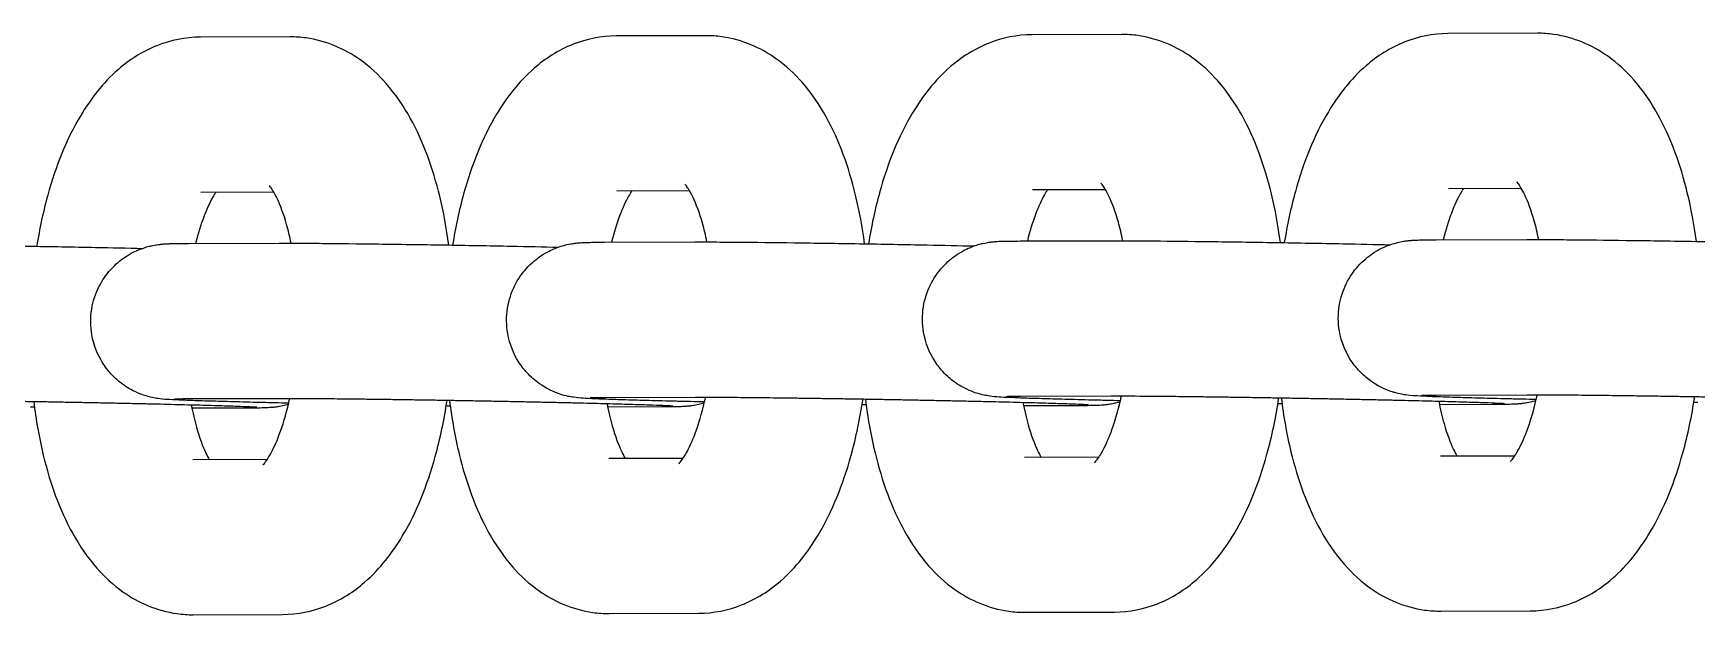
# Model space of a CAD drawing. Header units: millimetres. Extents: x 1060 to 4060, y 0 to 4400.
# Drawn here: x 2815 to 2879.3, y 2189.6 to 2212.1 of the extents above; entities that cross this region are included whole.
import ezdxf

# ---------------------------------------------------------------- set-up
doc = ezdxf.new("R2010")
doc.units = ezdxf.units.MM
doc.layers.add('AM_4', color=3, linetype='Continuous', lineweight=25)

msp = doc.modelspace()

# ---------------------------------------------------------------- linework, layer by layer
at = {"layer": 'AM_4'}
for p, q in [((2824.904, 2211.967), (2821.451, 2211.957)), ((2840.973, 2212.014), (2837.52, 2212.004)), ((2857.043, 2212.06), (2853.589, 2212.05)), ((2873.112, 2212.107), (2869.658, 2212.097)), ((2840.356, 2206.012), (2837.537, 2206.004)), ((2856.426, 2206.059), (2853.606, 2206.05)), ((2872.495, 2206.105), (2869.676, 2206.097)), ((2824.287, 2205.965), (2821.468, 2205.957)), ((2837.061, 2204.029), (2840.561, 2204.039)), ((2853.13, 2204.076), (2856.63, 2204.086)), ((2869.2, 2204.122), (2872.699, 2204.132)), ((2820.992, 2203.982), (2824.492, 2203.992)), ((2821.009, 2197.982), (2824.509, 2197.992)), ((2823.194, 2197.613), (2821.123, 2197.607)), ((2837.078, 2198.029), (2840.578, 2198.039)), ((2839.264, 2197.66), (2837.192, 2197.654)), ((2853.147, 2198.076), (2856.647, 2198.086)), ((2855.333, 2197.707), (2853.261, 2197.701)), ((2869.217, 2198.122), (2872.716, 2198.132)), ((2871.402, 2197.753), (2869.33, 2197.747)), ((2853.297, 2195.72), (2856.175, 2195.729)), ((2869.366, 2195.767), (2872.244, 2195.775)), ((2821.158, 2195.627), (2824.037, 2195.635)), ((2837.227, 2195.674), (2840.106, 2195.682)), ((2821.176, 2189.627), (2824.629, 2189.637)), ((2837.245, 2189.674), (2840.698, 2189.684)), ((2853.314, 2189.72), (2856.767, 2189.73)), ((2869.383, 2189.767), (2872.837, 2189.777))]:
    msp.add_line(p, q, dxfattribs=at)
for points, knots in [([(2821.451, 2211.957), (2820.87, 2211.955), (2820.296, 2211.835), (2819.204, 2211.404), (2818.705, 2211.076), (2817.677, 2210.184), (2817.216, 2209.581), (2816.27, 2208.002), (2815.863, 2206.966), (2815.378, 2205.214), (2815.236, 2204.551), (2815.126, 2203.872)], [3.141593, 3.141593, 3.141593, 3.141593, 3.306943, 3.306943, 3.497083, 3.497083, 3.769899, 3.769899, 4.1626, 4.1626, 4.386601, 4.386601, 4.386601, 4.386601]), ([(2831.046, 2203.921), (2830.961, 2204.566), (2830.846, 2205.196), (2830.434, 2206.892), (2830.073, 2207.906), (2829.299, 2209.3), (2828.996, 2209.75), (2828.336, 2210.501), (2828.002, 2210.814), (2827.035, 2211.494), (2826.319, 2211.815), (2825.325, 2211.953), (2825.115, 2211.968), (2824.904, 2211.967)], [1.910215, 1.910215, 1.910215, 1.910215, 2.123198, 2.123198, 2.504819, 2.504819, 2.699977, 2.699977, 2.854714, 2.854714, 3.081733, 3.081733, 3.141593, 3.141593, 3.141593, 3.141593]), ([(2837.52, 2212.004), (2836.939, 2212.002), (2836.365, 2211.882), (2835.273, 2211.451), (2834.775, 2211.122), (2833.746, 2210.231), (2833.285, 2209.627), (2832.339, 2208.048), (2831.932, 2207.013), (2831.447, 2205.26), (2831.305, 2204.598), (2831.195, 2203.918)], [3.141593, 3.141593, 3.141593, 3.141593, 3.306943, 3.306943, 3.497083, 3.497083, 3.769899, 3.769899, 4.1626, 4.1626, 4.386601, 4.386601, 4.386601, 4.386601]), ([(2847.115, 2203.968), (2847.031, 2204.613), (2846.915, 2205.243), (2846.503, 2206.938), (2846.142, 2207.952), (2845.368, 2209.347), (2845.066, 2209.796), (2844.405, 2210.547), (2844.071, 2210.861), (2843.104, 2211.541), (2842.388, 2211.862), (2841.395, 2212), (2841.184, 2212.014), (2840.973, 2212.014)], [1.910215, 1.910215, 1.910215, 1.910215, 2.123198, 2.123198, 2.504819, 2.504819, 2.699977, 2.699977, 2.854714, 2.854714, 3.081733, 3.081733, 3.141593, 3.141593, 3.141593, 3.141593]), ([(2853.589, 2212.05), (2853.008, 2212.049), (2852.434, 2211.928), (2851.342, 2211.497), (2850.844, 2211.169), (2849.816, 2210.278), (2849.354, 2209.674), (2848.408, 2208.095), (2848.001, 2207.06), (2847.516, 2205.307), (2847.374, 2204.645), (2847.265, 2203.965)], [3.141593, 3.141593, 3.141593, 3.141593, 3.306943, 3.306943, 3.497083, 3.497083, 3.769899, 3.769899, 4.1626, 4.1626, 4.386601, 4.386601, 4.386601, 4.386601]), ([(2863.184, 2204.014), (2863.1, 2204.66), (2862.984, 2205.289), (2862.572, 2206.985), (2862.211, 2207.999), (2861.437, 2209.394), (2861.135, 2209.843), (2860.474, 2210.594), (2860.14, 2210.908), (2859.174, 2211.588), (2858.457, 2211.908), (2857.464, 2212.047), (2857.253, 2212.061), (2857.043, 2212.06)], [1.910215, 1.910215, 1.910215, 1.910215, 2.123198, 2.123198, 2.504819, 2.504819, 2.699977, 2.699977, 2.854714, 2.854714, 3.081733, 3.081733, 3.141593, 3.141593, 3.141593, 3.141593]), ([(2869.658, 2212.097), (2869.077, 2212.095), (2868.503, 2211.975), (2867.411, 2211.544), (2866.913, 2211.216), (2865.885, 2210.324), (2865.423, 2209.721), (2864.477, 2208.142), (2864.07, 2207.106), (2863.585, 2205.354), (2863.443, 2204.691), (2863.334, 2204.012)], [3.141593, 3.141593, 3.141593, 3.141593, 3.306943, 3.306943, 3.497083, 3.497083, 3.769899, 3.769899, 4.1626, 4.1626, 4.386601, 4.386601, 4.386601, 4.386601]), ([(2879.254, 2204.061), (2879.169, 2204.706), (2879.053, 2205.336), (2878.641, 2207.032), (2878.28, 2208.046), (2877.506, 2209.44), (2877.204, 2209.89), (2876.544, 2210.641), (2876.209, 2210.954), (2875.243, 2211.634), (2874.526, 2211.955), (2873.533, 2212.093), (2873.322, 2212.108), (2873.112, 2212.107)], [1.910215, 1.910215, 1.910215, 1.910215, 2.123198, 2.123198, 2.504819, 2.504819, 2.699977, 2.699977, 2.854714, 2.854714, 3.081733, 3.081733, 3.141593, 3.141593, 3.141593, 3.141593]), ([(2824.956, 2203.992), (2824.904, 2204.249), (2824.845, 2204.491), (2824.668, 2205.119), (2824.539, 2205.461), (2824.314, 2205.933), (2824.217, 2206.085), (2824.128, 2206.202), (2824.108, 2206.222), (2824.108, 2206.222)], [2.0518507, 2.0518507, 2.0518507, 2.0518507, 2.1867068, 2.1867068, 2.4319972, 2.4319972, 2.6429764, 2.6429764, 2.7558455, 2.7558455, 2.7558455, 2.7558455]), ([(2838.113, 2206.005), (2838.076, 2205.95), (2838.036, 2205.884), (2837.885, 2205.616), (2837.765, 2205.359), (2837.538, 2204.754), (2837.43, 2204.409), (2837.336, 2204.03)], [3.7221344, 3.7221344, 3.7221344, 3.7221344, 3.8031098, 3.8031098, 4.0098094, 4.0098094, 4.2106777, 4.2106777, 4.2106777, 4.2106777]), ([(2841.025, 2204.039), (2840.973, 2204.296), (2840.914, 2204.538), (2840.737, 2205.166), (2840.608, 2205.508), (2840.384, 2205.98), (2840.286, 2206.132), (2840.197, 2206.249), (2840.178, 2206.268), (2840.178, 2206.268)], [2.0518507, 2.0518507, 2.0518507, 2.0518507, 2.1867068, 2.1867068, 2.4319972, 2.4319972, 2.6429764, 2.6429764, 2.7558455, 2.7558455, 2.7558455, 2.7558455]), ([(2854.182, 2206.052), (2854.145, 2205.997), (2854.105, 2205.931), (2853.955, 2205.663), (2853.834, 2205.406), (2853.607, 2204.801), (2853.499, 2204.455), (2853.405, 2204.076)], [3.7221344, 3.7221344, 3.7221344, 3.7221344, 3.8031098, 3.8031098, 4.0098094, 4.0098094, 4.2106777, 4.2106777, 4.2106777, 4.2106777]), ([(2857.094, 2204.086), (2857.042, 2204.342), (2856.983, 2204.584), (2856.807, 2205.212), (2856.677, 2205.555), (2856.453, 2206.027), (2856.355, 2206.179), (2856.266, 2206.296), (2856.247, 2206.315), (2856.247, 2206.315)], [2.0518507, 2.0518507, 2.0518507, 2.0518507, 2.1867068, 2.1867068, 2.4319972, 2.4319972, 2.6429764, 2.6429764, 2.7558455, 2.7558455, 2.7558455, 2.7558455]), ([(2870.251, 2206.099), (2870.214, 2206.043), (2870.174, 2205.978), (2870.024, 2205.709), (2869.903, 2205.452), (2869.676, 2204.847), (2869.568, 2204.502), (2869.474, 2204.123)], [3.7221344, 3.7221344, 3.7221344, 3.7221344, 3.8031098, 3.8031098, 4.0098094, 4.0098094, 4.2106777, 4.2106777, 4.2106777, 4.2106777]), ([(2873.163, 2204.132), (2873.111, 2204.389), (2873.053, 2204.631), (2872.876, 2205.259), (2872.746, 2205.601), (2872.522, 2206.073), (2872.424, 2206.225), (2872.335, 2206.342), (2872.316, 2206.362), (2872.316, 2206.362)], [2.0518507, 2.0518507, 2.0518507, 2.0518507, 2.1867068, 2.1867068, 2.4319972, 2.4319972, 2.6429764, 2.6429764, 2.7558455, 2.7558455, 2.7558455, 2.7558455]), ([(2822.044, 2205.959), (2822.007, 2205.903), (2821.967, 2205.838), (2821.816, 2205.569), (2821.696, 2205.312), (2821.469, 2204.707), (2821.361, 2204.362), (2821.266, 2203.983)], [3.7221344, 3.7221344, 3.7221344, 3.7221344, 3.8031098, 3.8031098, 4.0098094, 4.0098094, 4.2106777, 4.2106777, 4.2106777, 4.2106777]), ([(2840.561, 2204.039), (2840.666, 2204.039), (2840.78, 2204.039), (2841.026, 2204.039), (2841.158, 2204.039), (2841.44, 2204.037), (2841.589, 2204.037), (2841.901, 2204.035), (2842.064, 2204.034), (2842.868, 2204.027), (2843.603, 2204.019), (2845.193, 2203.998), (2846.046, 2203.985), (2847.787, 2203.957), (2848.675, 2203.94), (2850.162, 2203.911), (2850.772, 2203.898), (2851.353, 2203.885)], [6.283185, 6.283185, 6.283185, 6.283185, 6.36959, 6.36959, 6.457335, 6.457335, 6.545175, 6.545175, 6.631809, 6.631809, 6.956634, 6.956634, 7.278533, 7.278533, 7.599738, 7.599738, 7.83238, 7.83238, 7.83238, 7.83238]), ([(2856.999, 2197.899), (2856.816, 2197.903), (2856.637, 2197.907), (2856.27, 2197.916), (2856.083, 2197.921), (2855.716, 2197.929), (2855.536, 2197.934), (2855.188, 2197.943), (2855.02, 2197.947), (2854.697, 2197.956), (2854.542, 2197.96), (2854.243, 2197.969), (2854.099, 2197.973), (2853.824, 2197.982), (2853.692, 2197.986), (2853.444, 2197.994), (2853.327, 2197.998), (2853.11, 2198.006), (2853.01, 2198.01), (2852.711, 2198.022), (2852.544, 2198.029), (2852.271, 2198.045), (2852.23, 2198.039), (2851.919, 2198.084), (2851.884, 2198.089), (2851.78, 2198.107), (2851.707, 2198.12), (2851.473, 2198.183), (2851.341, 2198.213), (2850.94, 2198.404), (2850.787, 2198.482), (2850.449, 2198.73), (2850.3, 2198.851), (2850.026, 2199.153), (2849.911, 2199.297), (2849.63, 2199.751), (2849.468, 2200.117), (2849.34, 2200.862), (2849.337, 2201.207), (2849.439, 2201.844), (2849.539, 2202.135), (2849.798, 2202.663), (2849.96, 2202.882), (2850.322, 2203.288), (2850.509, 2203.431), (2850.921, 2203.712), (2851.094, 2203.784), (2851.465, 2203.934), (2851.587, 2203.959), (2851.788, 2204.006), (2851.854, 2204.017), (2851.971, 2204.034), (2852.014, 2204.04), (2852.111, 2204.05), (2852.152, 2204.053), (2852.284, 2204.063), (2852.346, 2204.065), (2852.608, 2204.073), (2852.83, 2204.075), (2853.13, 2204.076)], [4.705753, 4.705753, 4.705753, 4.705753, 4.779405, 4.779405, 4.859462, 4.859462, 4.940532, 4.940532, 5.021573, 5.021573, 5.101555, 5.101555, 5.182633, 5.182633, 5.264671, 5.264671, 5.346611, 5.346611, 5.427455, 5.427455, 5.605423, 5.605423, 5.762502, 5.762502, 5.779226, 5.779226, 5.801284, 5.801284, 5.818902, 5.818902, 5.826595, 5.826595, 5.831198, 5.831198, 5.834156, 5.834156, 5.838588, 5.838588, 5.841842, 5.841842, 5.845045, 5.845045, 5.848872, 5.848872, 5.854309, 5.854309, 5.863509, 5.863509, 5.879757, 5.879757, 5.897373, 5.897373, 5.917703, 5.917703, 5.9505, 5.9505, 6.036777, 6.036777, 6.283185, 6.283185, 6.283185, 6.283185]), ([(2856.63, 2204.086), (2856.735, 2204.086), (2856.849, 2204.086), (2857.095, 2204.086), (2857.228, 2204.085), (2857.509, 2204.084), (2857.658, 2204.083), (2857.97, 2204.081), (2858.133, 2204.08), (2858.937, 2204.074), (2859.672, 2204.066), (2861.262, 2204.045), (2862.115, 2204.032), (2863.856, 2204.003), (2864.744, 2203.987), (2866.231, 2203.958), (2866.841, 2203.945), (2867.422, 2203.932)], [6.283185, 6.283185, 6.283185, 6.283185, 6.36959, 6.36959, 6.457335, 6.457335, 6.545175, 6.545175, 6.631809, 6.631809, 6.956634, 6.956634, 7.278533, 7.278533, 7.599738, 7.599738, 7.83238, 7.83238, 7.83238, 7.83238]), ([(2873.068, 2197.946), (2872.885, 2197.95), (2872.706, 2197.954), (2872.339, 2197.963), (2872.152, 2197.967), (2871.785, 2197.976), (2871.605, 2197.981), (2871.257, 2197.99), (2871.089, 2197.994), (2870.766, 2198.003), (2870.611, 2198.007), (2870.312, 2198.016), (2870.169, 2198.02), (2869.893, 2198.028), (2869.761, 2198.032), (2869.513, 2198.041), (2869.396, 2198.045), (2869.179, 2198.053), (2869.079, 2198.056), (2868.78, 2198.068), (2868.613, 2198.076), (2868.34, 2198.092), (2868.299, 2198.086), (2867.988, 2198.13), (2867.953, 2198.136), (2867.849, 2198.154), (2867.777, 2198.167), (2867.542, 2198.23), (2867.41, 2198.259), (2867.009, 2198.451), (2866.856, 2198.528), (2866.518, 2198.776), (2866.37, 2198.898), (2866.095, 2199.2), (2865.98, 2199.344), (2865.699, 2199.798), (2865.538, 2200.164), (2865.409, 2200.909), (2865.406, 2201.254), (2865.508, 2201.891), (2865.608, 2202.181), (2865.867, 2202.709), (2866.029, 2202.928), (2866.391, 2203.335), (2866.578, 2203.478), (2866.99, 2203.759), (2867.163, 2203.831), (2867.534, 2203.981), (2867.656, 2204.006), (2867.857, 2204.052), (2867.923, 2204.063), (2868.04, 2204.081), (2868.084, 2204.086), (2868.18, 2204.097), (2868.222, 2204.1), (2868.353, 2204.109), (2868.415, 2204.111), (2868.677, 2204.12), (2868.899, 2204.121), (2869.2, 2204.122)], [4.705753, 4.705753, 4.705753, 4.705753, 4.779405, 4.779405, 4.859462, 4.859462, 4.940532, 4.940532, 5.021573, 5.021573, 5.101555, 5.101555, 5.182633, 5.182633, 5.264671, 5.264671, 5.346611, 5.346611, 5.427455, 5.427455, 5.605423, 5.605423, 5.762502, 5.762502, 5.779226, 5.779226, 5.801284, 5.801284, 5.818902, 5.818902, 5.826595, 5.826595, 5.831198, 5.831198, 5.834156, 5.834156, 5.838588, 5.838588, 5.841842, 5.841842, 5.845045, 5.845045, 5.848872, 5.848872, 5.854309, 5.854309, 5.863509, 5.863509, 5.879757, 5.879757, 5.897373, 5.897373, 5.917703, 5.917703, 5.9505, 5.9505, 6.036777, 6.036777, 6.283185, 6.283185, 6.283185, 6.283185]), ([(2872.699, 2204.132), (2872.804, 2204.132), (2872.918, 2204.133), (2873.164, 2204.132), (2873.297, 2204.132), (2873.578, 2204.131), (2873.728, 2204.13), (2874.039, 2204.128), (2874.202, 2204.127), (2875.006, 2204.12), (2875.742, 2204.112), (2877.331, 2204.091), (2878.184, 2204.079), (2879.925, 2204.05), (2880.813, 2204.034), (2882.3, 2204.005), (2882.91, 2203.992), (2883.491, 2203.979)], [6.283185, 6.283185, 6.283185, 6.283185, 6.36959, 6.36959, 6.457335, 6.457335, 6.545175, 6.545175, 6.631809, 6.631809, 6.956634, 6.956634, 7.278533, 7.278533, 7.599738, 7.599738, 7.83238, 7.83238, 7.83238, 7.83238]), ([(2808.423, 2203.945), (2808.528, 2203.946), (2808.642, 2203.946), (2808.888, 2203.946), (2809.02, 2203.945), (2809.302, 2203.944), (2809.451, 2203.943), (2809.763, 2203.941), (2809.925, 2203.94), (2810.73, 2203.934), (2811.465, 2203.926), (2813.055, 2203.905), (2813.907, 2203.892), (2815.649, 2203.863), (2816.537, 2203.847), (2818.023, 2203.818), (2818.634, 2203.805), (2819.215, 2203.792)], [6.283185, 6.283185, 6.283185, 6.283185, 6.36959, 6.36959, 6.457335, 6.457335, 6.545175, 6.545175, 6.631809, 6.631809, 6.956634, 6.956634, 7.278533, 7.278533, 7.599738, 7.599738, 7.83238, 7.83238, 7.83238, 7.83238]), ([(2824.861, 2197.806), (2824.678, 2197.81), (2824.499, 2197.814), (2824.131, 2197.823), (2823.944, 2197.827), (2823.578, 2197.836), (2823.398, 2197.841), (2823.05, 2197.85), (2822.881, 2197.854), (2822.558, 2197.863), (2822.404, 2197.867), (2822.105, 2197.876), (2821.961, 2197.88), (2821.686, 2197.888), (2821.554, 2197.892), (2821.306, 2197.901), (2821.189, 2197.905), (2820.972, 2197.912), (2820.871, 2197.916), (2820.573, 2197.928), (2820.405, 2197.936), (2820.133, 2197.952), (2820.091, 2197.945), (2819.781, 2197.99), (2819.746, 2197.995), (2819.642, 2198.014), (2819.569, 2198.027), (2819.334, 2198.09), (2819.203, 2198.119), (2818.802, 2198.31), (2818.648, 2198.388), (2818.311, 2198.636), (2818.162, 2198.758), (2817.888, 2199.06), (2817.772, 2199.204), (2817.492, 2199.658), (2817.33, 2200.024), (2817.202, 2200.769), (2817.199, 2201.113), (2817.301, 2201.751), (2817.401, 2202.041), (2817.659, 2202.569), (2817.822, 2202.788), (2818.184, 2203.195), (2818.371, 2203.338), (2818.783, 2203.619), (2818.956, 2203.691), (2819.326, 2203.841), (2819.449, 2203.866), (2819.65, 2203.912), (2819.716, 2203.923), (2819.832, 2203.941), (2819.876, 2203.946), (2819.973, 2203.957), (2820.014, 2203.96), (2820.146, 2203.969), (2820.208, 2203.971), (2820.47, 2203.979), (2820.692, 2203.981), (2820.992, 2203.982)], [4.705753, 4.705753, 4.705753, 4.705753, 4.779405, 4.779405, 4.859462, 4.859462, 4.940532, 4.940532, 5.021573, 5.021573, 5.101555, 5.101555, 5.182633, 5.182633, 5.264671, 5.264671, 5.346611, 5.346611, 5.427455, 5.427455, 5.605423, 5.605423, 5.762502, 5.762502, 5.779226, 5.779226, 5.801284, 5.801284, 5.818902, 5.818902, 5.826595, 5.826595, 5.831198, 5.831198, 5.834156, 5.834156, 5.838588, 5.838588, 5.841842, 5.841842, 5.845045, 5.845045, 5.848872, 5.848872, 5.854309, 5.854309, 5.863509, 5.863509, 5.879757, 5.879757, 5.897373, 5.897373, 5.917703, 5.917703, 5.9505, 5.9505, 6.036777, 6.036777, 6.283185, 6.283185, 6.283185, 6.283185]), ([(2824.492, 2203.992), (2824.597, 2203.992), (2824.711, 2203.993), (2824.957, 2203.992), (2825.089, 2203.992), (2825.371, 2203.991), (2825.52, 2203.99), (2825.832, 2203.988), (2825.994, 2203.987), (2826.799, 2203.98), (2827.534, 2203.972), (2829.124, 2203.951), (2829.977, 2203.939), (2831.718, 2203.91), (2832.606, 2203.894), (2834.093, 2203.864), (2834.703, 2203.852), (2835.284, 2203.839)], [6.283185, 6.283185, 6.283185, 6.283185, 6.36959, 6.36959, 6.457335, 6.457335, 6.545175, 6.545175, 6.631809, 6.631809, 6.956634, 6.956634, 7.278533, 7.278533, 7.599738, 7.599738, 7.83238, 7.83238, 7.83238, 7.83238]), ([(2840.93, 2197.853), (2840.747, 2197.857), (2840.568, 2197.861), (2840.201, 2197.869), (2840.014, 2197.874), (2839.647, 2197.883), (2839.467, 2197.887), (2839.119, 2197.896), (2838.951, 2197.901), (2838.627, 2197.909), (2838.473, 2197.914), (2838.174, 2197.922), (2838.03, 2197.926), (2837.755, 2197.935), (2837.623, 2197.939), (2837.375, 2197.947), (2837.258, 2197.951), (2837.041, 2197.959), (2836.94, 2197.963), (2836.642, 2197.975), (2836.475, 2197.983), (2836.202, 2197.999), (2836.161, 2197.992), (2835.85, 2198.037), (2835.815, 2198.042), (2835.711, 2198.061), (2835.638, 2198.074), (2835.404, 2198.137), (2835.272, 2198.166), (2834.871, 2198.357), (2834.717, 2198.435), (2834.38, 2198.683), (2834.231, 2198.805), (2833.957, 2199.106), (2833.841, 2199.251), (2833.561, 2199.705), (2833.399, 2200.07), (2833.271, 2200.816), (2833.268, 2201.16), (2833.37, 2201.798), (2833.47, 2202.088), (2833.729, 2202.616), (2833.891, 2202.835), (2834.253, 2203.242), (2834.44, 2203.384), (2834.852, 2203.665), (2835.025, 2203.737), (2835.396, 2203.887), (2835.518, 2203.913), (2835.719, 2203.959), (2835.785, 2203.97), (2835.901, 2203.988), (2835.945, 2203.993), (2836.042, 2204.003), (2836.083, 2204.007), (2836.215, 2204.016), (2836.277, 2204.018), (2836.539, 2204.026), (2836.761, 2204.028), (2837.061, 2204.029)], [4.705753, 4.705753, 4.705753, 4.705753, 4.779405, 4.779405, 4.859462, 4.859462, 4.940532, 4.940532, 5.021573, 5.021573, 5.101555, 5.101555, 5.182633, 5.182633, 5.264671, 5.264671, 5.346611, 5.346611, 5.427455, 5.427455, 5.605423, 5.605423, 5.762502, 5.762502, 5.779226, 5.779226, 5.801284, 5.801284, 5.818902, 5.818902, 5.826595, 5.826595, 5.831198, 5.831198, 5.834156, 5.834156, 5.838588, 5.838588, 5.841842, 5.841842, 5.845045, 5.845045, 5.848872, 5.848872, 5.854309, 5.854309, 5.863509, 5.863509, 5.879757, 5.879757, 5.897373, 5.897373, 5.917703, 5.917703, 5.9505, 5.9505, 6.036777, 6.036777, 6.283185, 6.283185, 6.283185, 6.283185]), ([(2808.439, 2197.945), (2808.768, 2197.946), (2809.213, 2197.945), (2809.888, 2197.94), (2810.036, 2197.939), (2810.344, 2197.936), (2810.506, 2197.935), (2810.839, 2197.932), (2811.011, 2197.93), (2811.362, 2197.926), (2811.542, 2197.924), (2811.911, 2197.919), (2812.101, 2197.917), (2812.49, 2197.912), (2812.69, 2197.909), (2813.095, 2197.903), (2813.301, 2197.9), (2813.715, 2197.894), (2813.923, 2197.891), (2814.343, 2197.884), (2814.555, 2197.881), (2814.984, 2197.873), (2815.201, 2197.87), (2815.636, 2197.862), (2815.854, 2197.858), (2816.285, 2197.85), (2816.5, 2197.846), (2816.926, 2197.838), (2817.138, 2197.834), (2817.562, 2197.826), (2817.774, 2197.821), (2818.192, 2197.813), (2818.399, 2197.808), (2818.803, 2197.8), (2819.001, 2197.795), (2819.39, 2197.787), (2819.58, 2197.782), (2819.954, 2197.774), (2820.138, 2197.769), (2820.497, 2197.76), (2820.671, 2197.756), (2821.006, 2197.747), (2821.168, 2197.743), (2821.477, 2197.735), (2821.625, 2197.731), (2821.91, 2197.722), (2822.047, 2197.718), (2822.307, 2197.71), (2822.43, 2197.706), (2822.66, 2197.699), (2822.767, 2197.695), (2823.248, 2197.678), (2823.529, 2197.664), (2823.627, 2197.658), (2823.635, 2197.657), (2823.635, 2197.657)], [6.283185, 6.283185, 6.283185, 6.283185, 6.57835, 6.57835, 6.656442, 6.656442, 6.735502, 6.735502, 6.814536, 6.814536, 6.892556, 6.892556, 6.971515, 6.971515, 7.051481, 7.051481, 7.131437, 7.131437, 7.210367, 7.210367, 7.289538, 7.289538, 7.369732, 7.369732, 7.449925, 7.449925, 7.529093, 7.529093, 7.608272, 7.608272, 7.688482, 7.688482, 7.768701, 7.768701, 7.8479, 7.8479, 7.926901, 7.926901, 8.006947, 8.006947, 8.087015, 8.087015, 8.166075, 8.166075, 8.244397, 8.244397, 8.323793, 8.323793, 8.403251, 8.403251, 8.481723, 8.481723, 8.784086, 8.784086, 8.828436, 8.828436, 8.828436, 8.828436]), ([(2815.009, 2197.873), (2815.095, 2197.158), (2815.219, 2196.461), (2815.646, 2194.703), (2816.007, 2193.688), (2816.781, 2192.294), (2817.084, 2191.844), (2817.744, 2191.093), (2818.078, 2190.78), (2819.045, 2190.1), (2819.761, 2189.779), (2820.755, 2189.641), (2820.965, 2189.626), (2821.176, 2189.627)], [5.029859, 5.029859, 5.029859, 5.029859, 5.26479, 5.26479, 5.646411, 5.646411, 5.841569, 5.841569, 5.996306, 5.996306, 6.223325, 6.223325, 6.283185, 6.283185, 6.283185, 6.283185]), ([(2820.445, 2197.976), (2820.445, 2197.976), (2820.454, 2197.976), (2820.516, 2197.978), (2820.628, 2197.98), (2820.847, 2197.982), (2820.924, 2197.982), (2821.009, 2197.982)], [5.9940694, 5.9940694, 5.9940694, 5.9940694, 6.0400138, 6.0400138, 6.2067642, 6.2067642, 6.2831853, 6.2831853, 6.2831853, 6.2831853]), ([(2821.096, 2197.745), (2821.155, 2197.435), (2821.223, 2197.144), (2821.412, 2196.475), (2821.541, 2196.133), (2821.708, 2195.782), (2821.752, 2195.699), (2821.793, 2195.629)], [5.1686547, 5.1686547, 5.1686547, 5.1686547, 5.3282994, 5.3282994, 5.5735898, 5.5735898, 5.6669304, 5.6669304, 5.6669304, 5.6669304]), ([(2824.851, 2197.763), (2824.763, 2197.736), (2824.697, 2197.72), (2824.537, 2197.683), (2824.471, 2197.672), (2824.354, 2197.654), (2824.31, 2197.649), (2824.214, 2197.639), (2824.172, 2197.636), (2824.041, 2197.626), (2823.979, 2197.624), (2823.717, 2197.616), (2823.495, 2197.614), (2823.194, 2197.613)], [9.0120726, 9.0120726, 9.0120726, 9.0120726, 9.0213493, 9.0213493, 9.0389658, 9.0389658, 9.0592959, 9.0592959, 9.0920926, 9.0920926, 9.1783692, 9.1783692, 9.424778, 9.424778, 9.424778, 9.424778]), ([(2823.866, 2195.417), (2823.866, 2195.417), (2823.888, 2195.437), (2823.977, 2195.545), (2824.062, 2195.664), (2824.264, 2196.025), (2824.384, 2196.282), (2824.632, 2196.941), (2824.758, 2197.359), (2824.877, 2197.877), (2824.89, 2197.934), (2824.902, 2197.992)], [0.364313, 0.364313, 0.364313, 0.364313, 0.4814287, 0.4814287, 0.6615172, 0.6615172, 0.8682167, 0.8682167, 1.1055917, 1.1055917, 1.134664, 1.134664, 1.134664, 1.134664]), ([(2824.509, 2197.992), (2824.837, 2197.993), (2825.282, 2197.992), (2825.957, 2197.987), (2826.105, 2197.986), (2826.414, 2197.983), (2826.575, 2197.982), (2826.908, 2197.978), (2827.08, 2197.976), (2827.431, 2197.972), (2827.611, 2197.97), (2827.98, 2197.966), (2828.17, 2197.963), (2828.559, 2197.958), (2828.759, 2197.956), (2829.165, 2197.95), (2829.37, 2197.947), (2829.784, 2197.941), (2829.992, 2197.937), (2830.412, 2197.931), (2830.625, 2197.927), (2831.054, 2197.92), (2831.27, 2197.916), (2831.705, 2197.909), (2831.923, 2197.905), (2832.355, 2197.897), (2832.569, 2197.893), (2832.995, 2197.885), (2833.207, 2197.881), (2833.631, 2197.872), (2833.843, 2197.868), (2834.261, 2197.859), (2834.468, 2197.855), (2834.872, 2197.846), (2835.07, 2197.842), (2835.459, 2197.833), (2835.649, 2197.829), (2836.023, 2197.82), (2836.208, 2197.816), (2836.566, 2197.807), (2836.74, 2197.803), (2837.076, 2197.794), (2837.237, 2197.79), (2837.546, 2197.781), (2837.694, 2197.777), (2837.979, 2197.769), (2838.116, 2197.765), (2838.376, 2197.757), (2838.5, 2197.753), (2838.729, 2197.746), (2838.836, 2197.742), (2839.317, 2197.725), (2839.598, 2197.711), (2839.696, 2197.705), (2839.704, 2197.704), (2839.704, 2197.704)], [6.283185, 6.283185, 6.283185, 6.283185, 6.57835, 6.57835, 6.656442, 6.656442, 6.735502, 6.735502, 6.814536, 6.814536, 6.892556, 6.892556, 6.971515, 6.971515, 7.051481, 7.051481, 7.131437, 7.131437, 7.210367, 7.210367, 7.289538, 7.289538, 7.369732, 7.369732, 7.449925, 7.449925, 7.529093, 7.529093, 7.608272, 7.608272, 7.688482, 7.688482, 7.768701, 7.768701, 7.8479, 7.8479, 7.926901, 7.926901, 8.006947, 8.006947, 8.087015, 8.087015, 8.166075, 8.166075, 8.244397, 8.244397, 8.323793, 8.323793, 8.403251, 8.403251, 8.481723, 8.481723, 8.784086, 8.784086, 8.828436, 8.828436, 8.828436, 8.828436]), ([(2824.629, 2189.637), (2825.21, 2189.639), (2825.784, 2189.759), (2826.876, 2190.19), (2827.375, 2190.518), (2828.403, 2191.41), (2828.864, 2192.013), (2829.81, 2193.592), (2830.217, 2194.628), (2830.72, 2196.442), (2830.872, 2197.172), (2830.985, 2197.921)], [0, 0, 0, 0, 0.16535, 0.16535, 0.355491, 0.355491, 0.628306, 0.628306, 1.021007, 1.021007, 1.26683, 1.26683, 1.26683, 1.26683]), ([(2831.078, 2197.92), (2831.164, 2197.205), (2831.288, 2196.507), (2831.715, 2194.749), (2832.076, 2193.735), (2832.85, 2192.34), (2833.153, 2191.891), (2833.813, 2191.14), (2834.147, 2190.826), (2835.114, 2190.146), (2835.83, 2189.826), (2836.824, 2189.688), (2837.034, 2189.673), (2837.245, 2189.674)], [5.029859, 5.029859, 5.029859, 5.029859, 5.26479, 5.26479, 5.646411, 5.646411, 5.841569, 5.841569, 5.996306, 5.996306, 6.223325, 6.223325, 6.283185, 6.283185, 6.283185, 6.283185]), ([(2836.515, 2198.022), (2836.515, 2198.022), (2836.523, 2198.023), (2836.585, 2198.025), (2836.697, 2198.027), (2836.916, 2198.028), (2836.993, 2198.029), (2837.078, 2198.029)], [5.9940694, 5.9940694, 5.9940694, 5.9940694, 6.0400138, 6.0400138, 6.2067642, 6.2067642, 6.2831853, 6.2831853, 6.2831853, 6.2831853]), ([(2837.165, 2197.792), (2837.224, 2197.481), (2837.292, 2197.191), (2837.481, 2196.522), (2837.61, 2196.179), (2837.777, 2195.829), (2837.821, 2195.745), (2837.862, 2195.676)], [5.1686547, 5.1686547, 5.1686547, 5.1686547, 5.3282994, 5.3282994, 5.5735898, 5.5735898, 5.6669304, 5.6669304, 5.6669304, 5.6669304]), ([(2840.92, 2197.81), (2840.832, 2197.783), (2840.766, 2197.767), (2840.606, 2197.73), (2840.54, 2197.719), (2840.424, 2197.701), (2840.38, 2197.696), (2840.283, 2197.685), (2840.242, 2197.682), (2840.11, 2197.673), (2840.048, 2197.671), (2839.786, 2197.663), (2839.564, 2197.661), (2839.264, 2197.66)], [9.0120726, 9.0120726, 9.0120726, 9.0120726, 9.0213493, 9.0213493, 9.0389658, 9.0389658, 9.0592959, 9.0592959, 9.0920926, 9.0920926, 9.1783692, 9.1783692, 9.424778, 9.424778, 9.424778, 9.424778]), ([(2839.935, 2195.464), (2839.935, 2195.464), (2839.957, 2195.484), (2840.046, 2195.592), (2840.131, 2195.711), (2840.333, 2196.071), (2840.453, 2196.328), (2840.701, 2196.988), (2840.827, 2197.406), (2840.946, 2197.924), (2840.959, 2197.981), (2840.971, 2198.039)], [0.364313, 0.364313, 0.364313, 0.364313, 0.4814287, 0.4814287, 0.6615172, 0.6615172, 0.8682167, 0.8682167, 1.1055917, 1.1055917, 1.134664, 1.134664, 1.134664, 1.134664]), ([(2840.578, 2198.039), (2840.906, 2198.04), (2841.351, 2198.038), (2842.026, 2198.034), (2842.174, 2198.032), (2842.483, 2198.03), (2842.644, 2198.028), (2842.977, 2198.025), (2843.149, 2198.023), (2843.501, 2198.019), (2843.68, 2198.017), (2844.049, 2198.013), (2844.239, 2198.01), (2844.628, 2198.005), (2844.828, 2198.002), (2845.234, 2197.996), (2845.44, 2197.993), (2845.854, 2197.987), (2846.062, 2197.984), (2846.482, 2197.977), (2846.694, 2197.974), (2847.123, 2197.967), (2847.34, 2197.963), (2847.774, 2197.955), (2847.992, 2197.952), (2848.424, 2197.944), (2848.638, 2197.94), (2849.064, 2197.932), (2849.276, 2197.927), (2849.7, 2197.919), (2849.912, 2197.915), (2850.33, 2197.906), (2850.537, 2197.902), (2850.941, 2197.893), (2851.139, 2197.889), (2851.528, 2197.88), (2851.718, 2197.876), (2852.093, 2197.867), (2852.277, 2197.862), (2852.635, 2197.854), (2852.809, 2197.849), (2853.145, 2197.841), (2853.306, 2197.836), (2853.615, 2197.828), (2853.763, 2197.824), (2854.048, 2197.816), (2854.185, 2197.812), (2854.445, 2197.804), (2854.569, 2197.8), (2854.799, 2197.792), (2854.905, 2197.789), (2855.386, 2197.771), (2855.667, 2197.758), (2855.765, 2197.751), (2855.773, 2197.751), (2855.773, 2197.751)], [6.283185, 6.283185, 6.283185, 6.283185, 6.57835, 6.57835, 6.656442, 6.656442, 6.735502, 6.735502, 6.814536, 6.814536, 6.892556, 6.892556, 6.971515, 6.971515, 7.051481, 7.051481, 7.131437, 7.131437, 7.210367, 7.210367, 7.289538, 7.289538, 7.369732, 7.369732, 7.449925, 7.449925, 7.529093, 7.529093, 7.608272, 7.608272, 7.688482, 7.688482, 7.768701, 7.768701, 7.8479, 7.8479, 7.926901, 7.926901, 8.006947, 8.006947, 8.087015, 8.087015, 8.166075, 8.166075, 8.244397, 8.244397, 8.323793, 8.323793, 8.403251, 8.403251, 8.481723, 8.481723, 8.784086, 8.784086, 8.828436, 8.828436, 8.828436, 8.828436]), ([(2840.698, 2189.684), (2841.28, 2189.685), (2841.853, 2189.806), (2842.945, 2190.237), (2843.444, 2190.565), (2844.472, 2191.456), (2844.933, 2192.06), (2845.879, 2193.639), (2846.286, 2194.674), (2846.789, 2196.489), (2846.941, 2197.219), (2847.054, 2197.968)], [0, 0, 0, 0, 0.16535, 0.16535, 0.355491, 0.355491, 0.628306, 0.628306, 1.021007, 1.021007, 1.26683, 1.26683, 1.26683, 1.26683]), ([(2847.147, 2197.966), (2847.233, 2197.251), (2847.357, 2196.554), (2847.784, 2194.796), (2848.145, 2193.782), (2848.919, 2192.387), (2849.222, 2191.938), (2849.882, 2191.187), (2850.216, 2190.873), (2851.183, 2190.193), (2851.899, 2189.872), (2852.893, 2189.734), (2853.104, 2189.72), (2853.314, 2189.72)], [5.029859, 5.029859, 5.029859, 5.029859, 5.26479, 5.26479, 5.646411, 5.646411, 5.841569, 5.841569, 5.996306, 5.996306, 6.223325, 6.223325, 6.283185, 6.283185, 6.283185, 6.283185]), ([(2852.584, 2198.069), (2852.584, 2198.069), (2852.592, 2198.069), (2852.654, 2198.071), (2852.767, 2198.073), (2852.985, 2198.075), (2853.062, 2198.075), (2853.147, 2198.076)], [5.9940694, 5.9940694, 5.9940694, 5.9940694, 6.0400138, 6.0400138, 6.2067642, 6.2067642, 6.2831853, 6.2831853, 6.2831853, 6.2831853]), ([(2853.234, 2197.838), (2853.293, 2197.528), (2853.361, 2197.237), (2853.55, 2196.568), (2853.68, 2196.226), (2853.846, 2195.876), (2853.89, 2195.792), (2853.931, 2195.722)], [5.1686547, 5.1686547, 5.1686547, 5.1686547, 5.3282994, 5.3282994, 5.5735898, 5.5735898, 5.6669304, 5.6669304, 5.6669304, 5.6669304]), ([(2856.989, 2197.857), (2856.901, 2197.83), (2856.835, 2197.813), (2856.675, 2197.776), (2856.609, 2197.766), (2856.493, 2197.748), (2856.449, 2197.743), (2856.352, 2197.732), (2856.311, 2197.729), (2856.179, 2197.72), (2856.117, 2197.718), (2855.855, 2197.709), (2855.633, 2197.707), (2855.333, 2197.707)], [9.0120726, 9.0120726, 9.0120726, 9.0120726, 9.0213493, 9.0213493, 9.0389658, 9.0389658, 9.0592959, 9.0592959, 9.0920926, 9.0920926, 9.1783692, 9.1783692, 9.424778, 9.424778, 9.424778, 9.424778]), ([(2856.004, 2195.511), (2856.004, 2195.511), (2856.026, 2195.531), (2856.115, 2195.638), (2856.2, 2195.757), (2856.402, 2196.118), (2856.522, 2196.375), (2856.77, 2197.034), (2856.896, 2197.453), (2857.015, 2197.971), (2857.028, 2198.028), (2857.04, 2198.086)], [0.364313, 0.364313, 0.364313, 0.364313, 0.4814287, 0.4814287, 0.6615172, 0.6615172, 0.8682167, 0.8682167, 1.1055917, 1.1055917, 1.134664, 1.134664, 1.134664, 1.134664]), ([(2856.647, 2198.086), (2856.975, 2198.086), (2857.42, 2198.085), (2858.095, 2198.08), (2858.243, 2198.079), (2858.552, 2198.076), (2858.713, 2198.075), (2859.046, 2198.072), (2859.218, 2198.07), (2859.57, 2198.066), (2859.749, 2198.064), (2860.118, 2198.059), (2860.308, 2198.057), (2860.697, 2198.052), (2860.897, 2198.049), (2861.303, 2198.043), (2861.509, 2198.04), (2861.923, 2198.034), (2862.131, 2198.031), (2862.551, 2198.024), (2862.763, 2198.021), (2863.192, 2198.013), (2863.409, 2198.01), (2863.843, 2198.002), (2864.061, 2197.998), (2864.493, 2197.99), (2864.707, 2197.986), (2865.133, 2197.978), (2865.346, 2197.974), (2865.769, 2197.966), (2865.981, 2197.961), (2866.399, 2197.953), (2866.606, 2197.948), (2867.011, 2197.94), (2867.209, 2197.935), (2867.597, 2197.927), (2867.787, 2197.922), (2868.162, 2197.914), (2868.346, 2197.909), (2868.704, 2197.9), (2868.878, 2197.896), (2869.214, 2197.887), (2869.375, 2197.883), (2869.684, 2197.875), (2869.832, 2197.871), (2870.117, 2197.862), (2870.254, 2197.858), (2870.515, 2197.85), (2870.638, 2197.847), (2870.868, 2197.839), (2870.975, 2197.835), (2871.455, 2197.818), (2871.737, 2197.804), (2871.834, 2197.798), (2871.842, 2197.797), (2871.842, 2197.797)], [6.283185, 6.283185, 6.283185, 6.283185, 6.57835, 6.57835, 6.656442, 6.656442, 6.735502, 6.735502, 6.814536, 6.814536, 6.892556, 6.892556, 6.971515, 6.971515, 7.051481, 7.051481, 7.131437, 7.131437, 7.210367, 7.210367, 7.289538, 7.289538, 7.369732, 7.369732, 7.449925, 7.449925, 7.529093, 7.529093, 7.608272, 7.608272, 7.688482, 7.688482, 7.768701, 7.768701, 7.8479, 7.8479, 7.926901, 7.926901, 8.006947, 8.006947, 8.087015, 8.087015, 8.166075, 8.166075, 8.244397, 8.244397, 8.323793, 8.323793, 8.403251, 8.403251, 8.481723, 8.481723, 8.784086, 8.784086, 8.828436, 8.828436, 8.828436, 8.828436]), ([(2856.767, 2189.73), (2857.349, 2189.732), (2857.923, 2189.852), (2859.015, 2190.283), (2859.513, 2190.612), (2860.541, 2191.503), (2861.002, 2192.107), (2861.948, 2193.686), (2862.355, 2194.721), (2862.858, 2196.536), (2863.01, 2197.266), (2863.123, 2198.015)], [0, 0, 0, 0, 0.16535, 0.16535, 0.355491, 0.355491, 0.628306, 0.628306, 1.021007, 1.021007, 1.26683, 1.26683, 1.26683, 1.26683]), ([(2863.216, 2198.013), (2863.302, 2197.298), (2863.426, 2196.601), (2863.853, 2194.843), (2864.214, 2193.828), (2864.988, 2192.434), (2865.291, 2191.984), (2865.951, 2191.233), (2866.285, 2190.92), (2867.252, 2190.24), (2867.968, 2189.919), (2868.962, 2189.781), (2869.173, 2189.766), (2869.383, 2189.767)], [5.029859, 5.029859, 5.029859, 5.029859, 5.26479, 5.26479, 5.646411, 5.646411, 5.841569, 5.841569, 5.996306, 5.996306, 6.223325, 6.223325, 6.283185, 6.283185, 6.283185, 6.283185]), ([(2868.653, 2198.116), (2868.653, 2198.116), (2868.661, 2198.116), (2868.723, 2198.118), (2868.836, 2198.12), (2869.054, 2198.122), (2869.131, 2198.122), (2869.217, 2198.122)], [5.9940694, 5.9940694, 5.9940694, 5.9940694, 6.0400138, 6.0400138, 6.2067642, 6.2067642, 6.2831853, 6.2831853, 6.2831853, 6.2831853]), ([(2869.303, 2197.885), (2869.362, 2197.575), (2869.431, 2197.284), (2869.619, 2196.615), (2869.749, 2196.273), (2869.915, 2195.923), (2869.96, 2195.839), (2870, 2195.769)], [5.1686547, 5.1686547, 5.1686547, 5.1686547, 5.3282994, 5.3282994, 5.5735898, 5.5735898, 5.6669304, 5.6669304, 5.6669304, 5.6669304]), ([(2873.058, 2197.903), (2872.97, 2197.876), (2872.904, 2197.86), (2872.744, 2197.823), (2872.678, 2197.812), (2872.562, 2197.794), (2872.518, 2197.789), (2872.421, 2197.779), (2872.38, 2197.776), (2872.248, 2197.766), (2872.186, 2197.764), (2871.924, 2197.756), (2871.702, 2197.754), (2871.402, 2197.753)], [9.0120726, 9.0120726, 9.0120726, 9.0120726, 9.0213493, 9.0213493, 9.0389658, 9.0389658, 9.0592959, 9.0592959, 9.0920926, 9.0920926, 9.1783692, 9.1783692, 9.424778, 9.424778, 9.424778, 9.424778]), ([(2872.073, 2195.557), (2872.073, 2195.557), (2872.095, 2195.577), (2872.184, 2195.685), (2872.269, 2195.804), (2872.471, 2196.165), (2872.592, 2196.422), (2872.839, 2197.081), (2872.965, 2197.499), (2873.084, 2198.017), (2873.097, 2198.075), (2873.109, 2198.132)], [0.364313, 0.364313, 0.364313, 0.364313, 0.4814287, 0.4814287, 0.6615172, 0.6615172, 0.8682167, 0.8682167, 1.1055917, 1.1055917, 1.134664, 1.134664, 1.134664, 1.134664]), ([(2872.716, 2198.132), (2873.044, 2198.133), (2873.489, 2198.132), (2874.165, 2198.127), (2874.312, 2198.126), (2874.621, 2198.123), (2874.782, 2198.122), (2875.115, 2198.118), (2875.287, 2198.116), (2875.639, 2198.113), (2875.818, 2198.11), (2876.187, 2198.106), (2876.377, 2198.103), (2876.766, 2198.098), (2876.966, 2198.096), (2877.372, 2198.09), (2877.578, 2198.087), (2877.992, 2198.081), (2878.2, 2198.077), (2878.62, 2198.071), (2878.832, 2198.067), (2879.261, 2198.06), (2879.478, 2198.056), (2879.912, 2198.049), (2880.13, 2198.045), (2880.562, 2198.037), (2880.776, 2198.033), (2881.202, 2198.025), (2881.415, 2198.021), (2881.838, 2198.012), (2882.05, 2198.008), (2882.468, 2198), (2882.675, 2197.995), (2883.08, 2197.986), (2883.278, 2197.982), (2883.666, 2197.973), (2883.856, 2197.969), (2884.231, 2197.96), (2884.415, 2197.956), (2884.773, 2197.947), (2884.948, 2197.943), (2885.283, 2197.934), (2885.444, 2197.93), (2885.753, 2197.921), (2885.901, 2197.917), (2886.186, 2197.909), (2886.323, 2197.905), (2886.584, 2197.897), (2886.707, 2197.893), (2886.937, 2197.886), (2887.044, 2197.882), (2887.525, 2197.865), (2887.806, 2197.851), (2887.904, 2197.845), (2887.911, 2197.844), (2887.911, 2197.844)], [6.283185, 6.283185, 6.283185, 6.283185, 6.57835, 6.57835, 6.656442, 6.656442, 6.735502, 6.735502, 6.814536, 6.814536, 6.892556, 6.892556, 6.971515, 6.971515, 7.051481, 7.051481, 7.131437, 7.131437, 7.210367, 7.210367, 7.289538, 7.289538, 7.369732, 7.369732, 7.449925, 7.449925, 7.529093, 7.529093, 7.608272, 7.608272, 7.688482, 7.688482, 7.768701, 7.768701, 7.8479, 7.8479, 7.926901, 7.926901, 8.006947, 8.006947, 8.087015, 8.087015, 8.166075, 8.166075, 8.244397, 8.244397, 8.323793, 8.323793, 8.403251, 8.403251, 8.481723, 8.481723, 8.784086, 8.784086, 8.828436, 8.828436, 8.828436, 8.828436]), ([(2872.837, 2189.777), (2873.418, 2189.779), (2873.992, 2189.899), (2875.084, 2190.33), (2875.582, 2190.658), (2876.61, 2191.55), (2877.071, 2192.153), (2878.017, 2193.732), (2878.424, 2194.768), (2878.927, 2196.582), (2879.079, 2197.312), (2879.192, 2198.061)], [0, 0, 0, 0, 0.16535, 0.16535, 0.355491, 0.355491, 0.628306, 0.628306, 1.021007, 1.021007, 1.26683, 1.26683, 1.26683, 1.26683])]:
    msp.add_open_spline(points, degree=3, knots=knots, dxfattribs=at)
for points in [[(2815.038, 2197.645), (2814.985, 2197.646), (2814.933, 2197.646), (2814.88, 2197.647)], [(2831.107, 2197.692), (2831.054, 2197.692), (2831.002, 2197.693), (2830.949, 2197.694)], [(2847.176, 2197.738), (2847.123, 2197.739), (2847.071, 2197.74), (2847.018, 2197.741)], [(2863.245, 2197.785), (2863.193, 2197.786), (2863.14, 2197.786), (2863.087, 2197.787)], [(2879.314, 2197.832), (2879.262, 2197.832), (2879.209, 2197.833), (2879.156, 2197.834)]]:
    msp.add_open_spline(points, degree=3, dxfattribs=at)

doc.saveas('drawing.dxf')
